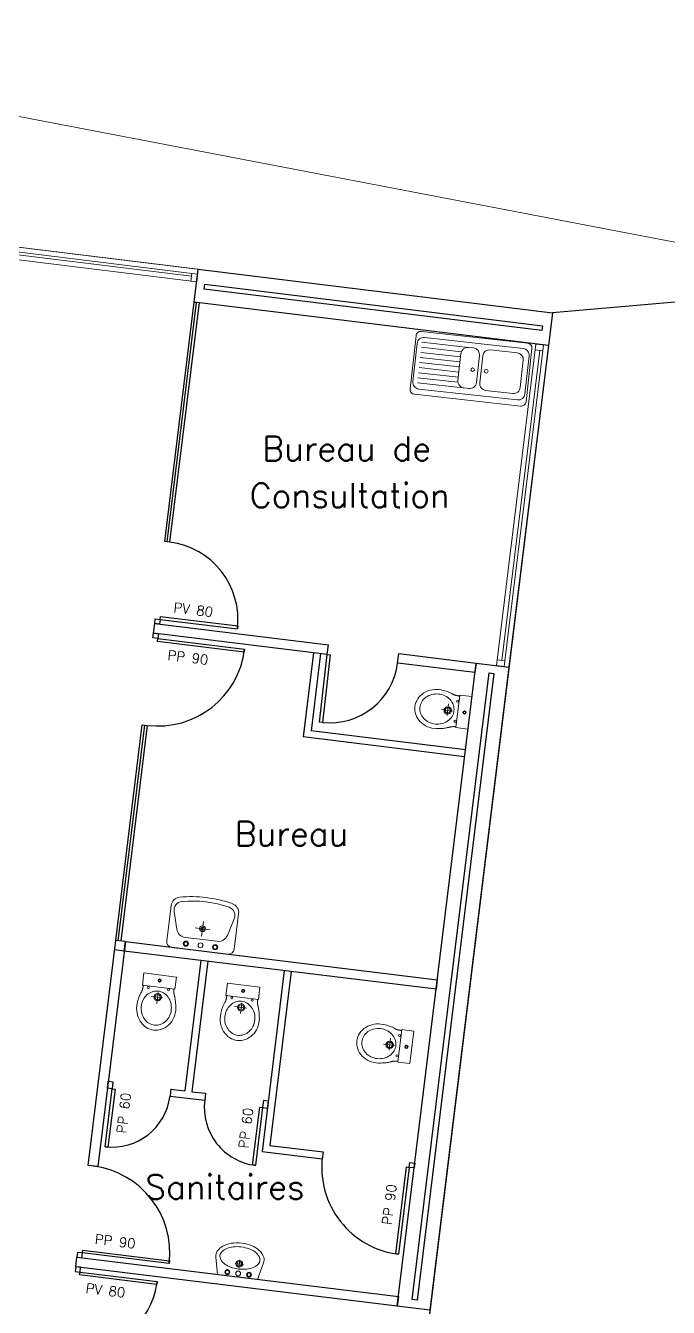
# Model space of a CAD drawing. Header units: metres. Extents: x -8 to 247, y -4 to 148.
# Drawn here: x 208.99 to 215.6, y 114.53 to 127.71 of the extents above; entities that cross this region are included whole.
import ezdxf

# ---------------------------------------------------------------- set-up
doc = ezdxf.new("R2010")
doc.units = ezdxf.units.M
doc.header["$LTSCALE"] = 5
doc.linetypes.add('CACHÉ', pattern=[0.25, 0.125, -0.125])
for name, color, linetype, lineweight in [('00_tx_rep_local', 7, 'Continuous', 5), ('800 Espace-vert', 8, 'Continuous', 5), ('A_chass', 4, 'Continuous', 20), ('A_SANI', 5, 'Continuous', 20)]:
    doc.layers.add(name, color=color, linetype=linetype, lineweight=lineweight)
for name, color, linetype in [('_contour jardin', 3, 'Continuous'), ('A_MUR_CLOI', 7, 'Continuous'), ('A_PORT', 7, 'Continuous')]:
    doc.layers.add(name, color=color, linetype=linetype)
doc.styles.add('ROMANS', font='ROMANS')

msp = doc.modelspace()

# ---------------------------------------------------------------- linework, layer by layer
at = {"layer": '800 Espace-vert', "color": 8}
msp.add_lwpolyline([(224.594, 99.297), (217.779, 125.074), (208.616, 126.829), (200.592, 128.155), (192.274, 130.647), (190.987, 135.166), (190.482, 134.977, -0.24865), (188.012, 133.133, -0.428494), (181.509, 126.008)], format="xyb", dxfattribs=at)
msp.add_lwpolyline([(180.691, 121.281), (185.891, 121.281), (186.192, 121.228), (186.602, 121.048), (186.948, 120.764), (187.227, 120.37), (187.356, 120.015), (187.356, 117.768), (192.681, 117.166), (193.922, 127.27), (214.408, 124.754), (212.702, 110.858), (203.228, 112.022), (202.659, 107.29), (215.873, 105.784), (215.866, 108.88), (220.74, 108.236), (220.664, 99.296)], dxfattribs=at)
at = {"layer": '_contour jardin', "color": 8}
msp.add_lwpolyline([(188.327, 114.194), (183.166, 71.949), (209.191, 71.949), (209.191, 69.149), (214.507, 69.149), (214.507, 64.743), (213.344, 64.743), (213.344, 56.443), (213.544, 56.443), (213.544, 55.643), (208.341, 55.643), (208.359, 38.378), (244.275, 38.415), (246.5, 41.324), (225.834, 125.748), (214.408, 124.754), (212.702, 110.858)], close=True, dxfattribs=at)
at = {"layer": 'A_chass', "color": 8}
msp.add_line((212.702, 110.858), (214.408, 124.754), dxfattribs=at)
at = {"layer": 'A_chass', "color": 8, "linetype": 'Continuous'}
for points in [[(210.765, 125.201), (210.75, 125.072), (207.444, 125.478), (207.46, 125.607)], [(207.51, 125.52), (210.696, 125.129), (210.7, 125.159), (207.514, 125.55)], [(214.238, 124.432), (213.832, 121.127), (213.961, 121.111), (214.367, 124.417)], [(213.889, 121.181), (214.28, 124.367), (214.31, 124.363), (213.919, 121.177)]]:
    msp.add_lwpolyline(points, close=True, dxfattribs=at)
at = {"layer": 'A_chass', "color": 8, "linetype": 'CACHÉ'}
for points in [[(210.759, 125.152), (210.75, 125.072), (210.69, 125.079), (210.7, 125.159)], [(214.317, 124.423), (214.238, 124.432), (214.23, 124.373), (214.31, 124.363)], [(213.919, 121.177), (213.839, 121.187), (213.832, 121.127), (213.911, 121.117)]]:
    msp.add_lwpolyline(points, close=True, dxfattribs=at)
at = {"layer": 'A_MUR_CLOI', "color": 8, "linetype": 'Continuous'}
for p, q in [((210.447, 122.399), (210.749, 124.861)), ((211.952, 121.259), (211.846, 120.394)), ((212.023, 121.251), (211.926, 120.456)), ((212.092, 121.242), (212.104, 121.339)), ((212.816, 121.153), (212.828, 121.25)), ((212.828, 121.25), (213.623, 121.153)), ((213.611, 121.056), (212.817, 121.153)), ((213.623, 121.153), (213.611, 121.056)), ((209.943, 118.299), (210.215, 120.515)), ((213.514, 120.261), (211.926, 120.456)), ((213.505, 120.19), (211.846, 120.394)), ((210.004, 118.193), (209.906, 118.205)), ((210.016, 118.29), (209.918, 118.302)), ((210.792, 118.096), (210.627, 116.756)), ((210.863, 118.087), (210.699, 116.747)), ((211.651, 117.991), (211.423, 116.133)), ((211.723, 117.982), (211.503, 116.195)), ((210.484, 116.775), (210.476, 116.704)), ((210.484, 116.774), (210.627, 116.756)), ((210.699, 116.747), (210.842, 116.73)), ((210.476, 116.702), (210.833, 116.658)), ((210.842, 116.73), (210.833, 116.658)), ((211.423, 116.133), (212.041, 116.057)), ((211.503, 116.195), (212.049, 116.128)), ((212.049, 116.128), (212.041, 116.057))]:
    msp.add_line(p, q, dxfattribs=at)
for points in [[(210.724, 124.864), (210.765, 125.201), (214.408, 124.754), (214.367, 124.417)], [(214.306, 124.621), (214.3, 124.571), (210.826, 124.997), (210.832, 125.047)], [(210.422, 122.402), (210.724, 124.864), (210.774, 124.858), (210.471, 122.396)], [(212.812, 114.542), (213.623, 121.153), (213.961, 121.111), (213.149, 114.501)], [(212.966, 114.609), (213.757, 121.051), (213.807, 121.045), (213.016, 114.603)], [(210.004, 118.193), (210.016, 118.29), (213.224, 117.896), (213.212, 117.799)], [(209.507, 114.948), (209.518, 115.046), (212.824, 114.64), (212.812, 114.542)]]:
    msp.add_lwpolyline(points, close=True, dxfattribs=at)
for points in [[(212.092, 121.242), (210.306, 121.461), (210.318, 121.559), (212.104, 121.339)], [(209.918, 118.302), (210.19, 120.518), (210.24, 120.512), (209.968, 118.296)], [(210.016, 118.29), (209.732, 115.977), (209.634, 115.988), (209.918, 118.302)]]:
    msp.add_lwpolyline(points, dxfattribs=at)
at = {"layer": 'A_PORT', "color": 8, "linetype": 'Continuous'}
for p, q in [((210.374, 121.602), (210.378, 121.632)), ((210.378, 121.632), (211.172, 121.534)), ((210.318, 121.559), (210.324, 121.608)), ((210.368, 121.553), (210.318, 121.559)), ((210.324, 121.608), (210.374, 121.602)), ((210.374, 121.602), (210.368, 121.553)), ((210.374, 121.602), (211.168, 121.505)), ((211.172, 121.534), (211.168, 121.505)), ((210.3, 121.412), (210.306, 121.461)), ((210.35, 121.406), (210.3, 121.412)), ((210.306, 121.461), (210.356, 121.455)), ((210.346, 121.376), (210.35, 121.406)), ((211.239, 121.266), (210.346, 121.376)), ((210.356, 121.455), (210.35, 121.406)), ((210.35, 121.406), (211.243, 121.296)), ((211.243, 121.296), (211.239, 121.266)), ((212.013, 120.546), (212.092, 121.242)), ((212.122, 121.239), (212.043, 120.543)), ((212.092, 121.242), (212.122, 121.239)), ((212.043, 120.543), (212.013, 120.546)), ((209.807, 116.181), (209.88, 116.777)), ((209.831, 116.783), (209.839, 116.854)), ((209.88, 116.777), (209.831, 116.783)), ((209.91, 116.773), (209.837, 116.178)), ((209.839, 116.854), (209.889, 116.848)), ((209.889, 116.848), (209.88, 116.777)), ((209.88, 116.777), (209.91, 116.773)), ((211.437, 116.657), (211.428, 116.585)), ((211.487, 116.651), (211.437, 116.657)), ((211.478, 116.579), (211.487, 116.651)), ((211.325, 115.993), (211.399, 116.589)), ((211.428, 116.585), (211.355, 115.99)), ((211.399, 116.589), (211.428, 116.585)), ((211.428, 116.585), (211.478, 116.579)), ((209.837, 116.178), (209.807, 116.181)), ((211.355, 115.99), (211.325, 115.993)), ((212.797, 115.079), (212.907, 115.973)), ((212.936, 115.969), (212.827, 115.076)), ((212.907, 115.973), (212.936, 115.969)), ((212.936, 115.969), (212.943, 116.019)), ((212.986, 115.963), (212.936, 115.969)), ((212.943, 116.019), (212.992, 116.012)), ((212.992, 116.012), (212.986, 115.963)), ((209.525, 115.095), (209.518, 115.046)), ((209.518, 115.046), (209.568, 115.039)), ((209.574, 115.089), (209.525, 115.095)), ((209.568, 115.039), (209.574, 115.089)), ((209.574, 115.089), (209.578, 115.119)), ((210.468, 114.979), (209.574, 115.089)), ((209.578, 115.119), (210.471, 115.009)), ((212.827, 115.076), (212.797, 115.079)), ((209.507, 114.948), (209.5, 114.899)), ((209.5, 114.899), (209.55, 114.893)), ((209.556, 114.942), (209.507, 114.948)), ((209.55, 114.893), (209.556, 114.942)), ((210.471, 115.009), (210.468, 114.979)), ((209.546, 114.863), (209.55, 114.893)), ((210.34, 114.765), (209.546, 114.863)), ((209.55, 114.893), (210.344, 114.795)), ((210.344, 114.795), (210.34, 114.765))]:
    msp.add_line(p, q, dxfattribs=at)
for centre, radius, start, end in [((210.374, 121.602), 0.8, 353, 83), ((210.35, 121.406), 0.9, 263, 353), ((212.122, 121.239), 0.7, 263.5451, 352.961), ((209.88, 116.777), 0.6, 263, 353), ((211.428, 116.585), 0.6, 173, 263), ((209.574, 115.089), 0.9, 353, 83), ((212.936, 115.969), 0.9, 173, 263), ((209.55, 114.893), 0.8, 263, 353)]:
    msp.add_arc(centre, radius, start, end, dxfattribs=at)
at = {"layer": 'A_SANI', "color": 8, "linetype": 'Continuous'}
for p, q in [((213.061, 124.399), (213.471, 124.353)), ((213.544, 124.398), (213.067, 124.451)), ((213.049, 124.294), (213.458, 124.249)), ((213.055, 124.346), (213.464, 124.301)), ((213.032, 124.138), (213.441, 124.092)), ((213.038, 124.19), (213.446, 124.144)), ((213.452, 124.197), (213.043, 124.242)), ((213.525, 123.978), (213.02, 124.034)), ((213.026, 124.085), (213.437, 124.04)), ((213.341, 120.734), (213.326, 120.613)), ((213.381, 120.66), (213.269, 120.674)), ((210.518, 118.599), (210.545, 118.417)), ((210.81, 118.422), (210.819, 118.496)), ((211.136, 118.523), (211.066, 118.353)), ((210.632, 118.333), (210.961, 118.293)), ((210.81, 118.422), (210.735, 118.431)), ((210.81, 118.422), (210.801, 118.347)), ((210.81, 118.422), (210.884, 118.413)), ((210.28, 117.726), (210.401, 117.711)), ((210.354, 117.766), (210.34, 117.655)), ((211.213, 117.661), (211.2, 117.549)), ((211.139, 117.621), (211.261, 117.606)), ((212.743, 117.296), (212.729, 117.175)), ((212.784, 117.222), (212.672, 117.236)), ((210.947, 115.046), (210.965, 114.868)), ((211.144, 114.982), (211.231, 114.971)), ((211.182, 114.933), (211.193, 115.02)), ((211.438, 114.986), (211.377, 114.817)), ((210.965, 114.868), (211.377, 114.817))]:
    msp.add_line(p, q, dxfattribs=at)
for points in [[(212.989, 123.916, -0.414213), (212.945, 123.972), (213.006, 124.518, -0.414214), (213.061, 124.562), (214.154, 124.441, -0.414213), (214.198, 124.386), (214.138, 123.839, -0.414214), (214.082, 123.795), (212.989, 123.916)], [(213.267, 120.877, 0.092603), (213.171, 120.878, 0.097518), (213.086, 120.846, 0.107322), (213.023, 120.784, 0.116228), (212.994, 120.707, 0.11669), (213.003, 120.625, 0.108258), (213.05, 120.55, 0.098236), (213.124, 120.499, 0.092772), (213.218, 120.478, 0.094013)], [(213.053, 120.638, 0.102556), (213.086, 120.583, 0.093461), (213.139, 120.544, 0.177282), (213.274, 120.531, 0.093461), (213.334, 120.558, 0.102556), (213.377, 120.605, 0.222776), (213.389, 120.722, 0.102556), (213.356, 120.777, 0.093461), (213.303, 120.816, 0.177177), (213.168, 120.829, 0.093461), (213.108, 120.802, 0.102556), (213.065, 120.755, 0.222931), (213.053, 120.638)], [(211.181, 118.575), (211.137, 118.213, -0.414213), (211.07, 118.161), (210.494, 118.231, -0.414214), (210.442, 118.298), (210.487, 118.66)], [(210.376, 117.439, 0.102556), (210.431, 117.472, 0.093461), (210.47, 117.524, 0.177073), (210.483, 117.66, 0.093461), (210.456, 117.719, 0.102556), (210.409, 117.762, 0.222877), (210.292, 117.774, 0.102556), (210.237, 117.741, 0.093461), (210.199, 117.689, 0.177229), (210.185, 117.553, 0.093461), (210.212, 117.494, 0.102556), (210.259, 117.45, 0.222726), (210.376, 117.439)], [(211.235, 117.333, 0.102556), (211.29, 117.366, 0.093461), (211.329, 117.418, 0.177073), (211.343, 117.554, 0.093461), (211.315, 117.613, 0.102556), (211.268, 117.657, 0.222877), (211.152, 117.669, 0.102556), (211.097, 117.636, 0.093461), (211.058, 117.583, 0.177226), (211.044, 117.448, 0.093461), (211.072, 117.388, 0.102556), (211.119, 117.345, 0.222722), (211.235, 117.333)], [(210.137, 117.652, 0.092603), (210.136, 117.557, 0.097518), (210.168, 117.472, 0.107322), (210.23, 117.408, 0.116228), (210.307, 117.379, 0.11669), (210.389, 117.389, 0.108258), (210.464, 117.435, 0.098236), (210.515, 117.51, 0.092772), (210.536, 117.603, 0.094013)], [(210.997, 117.547, 0.092603), (210.995, 117.451, 0.097518), (211.027, 117.366, 0.107322), (211.09, 117.302, 0.116228), (211.167, 117.274, 0.11669), (211.249, 117.283, 0.108258), (211.324, 117.33, 0.098236), (211.375, 117.404, 0.092772), (211.396, 117.498, 0.094013)], [(212.669, 117.439, 0.092603), (212.574, 117.44, 0.097518), (212.489, 117.408, 0.107322), (212.425, 117.346, 0.116228), (212.397, 117.269, 0.11669), (212.406, 117.187, 0.108258), (212.453, 117.112, 0.098236), (212.527, 117.061, 0.092772), (212.62, 117.04, 0.094013)], [(212.456, 117.2, 0.102556), (212.489, 117.145, 0.093461), (212.541, 117.106, 0.177278), (212.677, 117.092, 0.093461), (212.736, 117.12, 0.102556), (212.78, 117.167, 0.222779), (212.792, 117.283, 0.102556), (212.758, 117.338, 0.093461), (212.706, 117.377, 0.177173), (212.57, 117.391, 0.093461), (212.511, 117.364, 0.102556), (212.468, 117.316, 0.222931), (212.456, 117.2)], [(211.438, 114.986, 0.170311), (211.439, 115.047, 0.127106), (211.394, 115.114, 0.085568), (211.32, 115.161, 0.137005), (211.104, 115.188, 0.085568), (211.02, 115.16, 0.127106), (210.961, 115.106, 0.17031), (210.947, 115.046, 0.14589)], [(211.392, 115.053, 0.106098), (211.35, 115.1, 0.070142), (211.29, 115.131, 0.113155), (211.125, 115.152, 0.070142), (211.06, 115.135, 0.106098), (211.007, 115.1, 0.332818), (210.998, 115.021, 0.106098), (211.04, 114.975, 0.070142), (211.099, 114.943, 0.113257), (211.265, 114.923, 0.070142), (211.33, 114.939, 0.106098), (211.383, 114.974, 0.332925), (211.392, 115.053)]]:
    msp.add_lwpolyline(points, format="xyb", dxfattribs=at)
for points in [[(214.126, 123.92), (214.169, 124.31, 0.414214), (214.107, 124.387), (213.094, 124.5, 0.414214), (213.017, 124.438), (212.974, 124.048, 0.414214), (213.036, 123.97), (214.048, 123.858, 0.414213)], [(213.437, 124.058), (213.468, 124.336, -0.414207), (213.545, 124.398), (213.597, 124.393, -0.414212), (213.658, 124.315), (213.628, 124.037, -0.414219), (213.55, 123.975), (213.499, 123.981, -0.41422)], [(214.078, 123.986), (214.109, 124.265, 0.414207), (214.048, 124.342), (213.769, 124.373, 0.414212), (213.692, 124.312), (213.661, 124.033, 0.414219), (213.722, 123.956), (214, 123.925, 0.41422)]]:
    msp.add_lwpolyline(points, format="xyb", close=True, dxfattribs=at)
for points in [[(213.267, 120.876), (213.286, 120.872), (213.303, 120.868), (213.318, 120.864), (213.331, 120.859), (213.342, 120.855), (213.352, 120.851), (213.36, 120.847), (213.367, 120.843), (213.373, 120.84), (213.379, 120.837), (213.379, 120.837), (213.381, 120.835), (213.384, 120.834), (213.386, 120.833), (213.388, 120.832), (213.39, 120.83), (213.392, 120.829), (213.394, 120.828), (213.396, 120.828), (213.398, 120.827), (213.4, 120.826), (213.4, 120.826), (213.402, 120.825), (213.404, 120.824), (213.406, 120.824), (213.408, 120.823), (213.41, 120.822), (213.413, 120.822), (213.415, 120.821), (213.417, 120.82), (213.419, 120.82), (213.421, 120.819), (213.421, 120.819), (213.426, 120.818), (213.43, 120.818), (213.434, 120.817), (213.438, 120.816), (213.442, 120.815), (213.446, 120.815), (213.449, 120.814), (213.452, 120.814), (213.456, 120.814), (213.459, 120.813)], [(213.218, 120.479), (213.238, 120.479), (213.255, 120.48), (213.271, 120.481), (213.284, 120.482), (213.296, 120.483), (213.307, 120.485), (213.316, 120.486), (213.323, 120.488), (213.33, 120.489), (213.336, 120.49), (213.336, 120.49), (213.339, 120.491), (213.341, 120.492), (213.344, 120.492), (213.346, 120.493), (213.348, 120.493), (213.351, 120.494), (213.353, 120.494), (213.355, 120.495), (213.357, 120.495), (213.359, 120.496), (213.359, 120.496), (213.361, 120.496), (213.364, 120.497), (213.366, 120.497), (213.368, 120.498), (213.371, 120.498), (213.373, 120.498), (213.375, 120.499), (213.378, 120.499), (213.38, 120.499), (213.382, 120.499), (213.382, 120.499), (213.387, 120.5), (213.391, 120.5), (213.395, 120.5), (213.399, 120.5), (213.403, 120.5), (213.406, 120.5), (213.41, 120.499), (213.413, 120.499), (213.415, 120.499), (213.418, 120.498)], [(210.138, 117.653), (210.142, 117.672), (210.146, 117.688), (210.151, 117.703), (210.155, 117.716), (210.159, 117.727), (210.163, 117.737), (210.167, 117.745), (210.171, 117.753), (210.174, 117.759), (210.177, 117.764), (210.177, 117.764), (210.179, 117.767), (210.18, 117.769), (210.181, 117.771), (210.183, 117.773), (210.184, 117.775), (210.185, 117.777), (210.186, 117.779), (210.186, 117.781), (210.187, 117.783), (210.188, 117.785), (210.188, 117.785), (210.189, 117.787), (210.19, 117.789), (210.19, 117.791), (210.191, 117.794), (210.192, 117.796), (210.192, 117.798), (210.193, 117.8), (210.194, 117.803), (210.194, 117.805), (210.195, 117.807), (210.195, 117.807), (210.196, 117.811), (210.197, 117.815), (210.197, 117.82), (210.198, 117.824), (210.199, 117.827), (210.199, 117.831), (210.2, 117.835), (210.2, 117.838), (210.201, 117.841), (210.201, 117.844)], [(210.535, 117.604), (210.535, 117.623), (210.534, 117.641), (210.533, 117.656), (210.532, 117.67), (210.531, 117.682), (210.529, 117.692), (210.528, 117.701), (210.526, 117.709), (210.525, 117.716), (210.524, 117.722), (210.524, 117.722), (210.523, 117.724), (210.522, 117.727), (210.522, 117.729), (210.521, 117.732), (210.521, 117.734), (210.52, 117.736), (210.52, 117.738), (210.519, 117.74), (210.519, 117.742), (210.518, 117.745), (210.518, 117.745), (210.518, 117.747), (210.517, 117.749), (210.517, 117.751), (210.517, 117.754), (210.516, 117.756), (210.516, 117.758), (210.515, 117.761), (210.515, 117.763), (210.515, 117.765), (210.515, 117.768), (210.515, 117.768), (210.514, 117.772), (210.514, 117.776), (210.514, 117.781), (210.514, 117.785), (210.514, 117.788), (210.514, 117.792), (210.515, 117.795), (210.515, 117.798), (210.515, 117.801), (210.516, 117.803)], [(210.998, 117.547), (211.002, 117.566), (211.006, 117.583), (211.01, 117.598), (211.014, 117.611), (211.019, 117.622), (211.023, 117.632), (211.027, 117.64), (211.03, 117.647), (211.034, 117.653), (211.037, 117.659), (211.037, 117.659), (211.038, 117.661), (211.04, 117.663), (211.041, 117.666), (211.042, 117.668), (211.043, 117.67), (211.044, 117.672), (211.045, 117.674), (211.046, 117.676), (211.047, 117.678), (211.048, 117.68), (211.048, 117.68), (211.049, 117.682), (211.049, 117.684), (211.05, 117.686), (211.051, 117.688), (211.051, 117.69), (211.052, 117.693), (211.053, 117.695), (211.053, 117.697), (211.054, 117.699), (211.054, 117.701), (211.054, 117.701), (211.055, 117.706), (211.056, 117.71), (211.057, 117.714), (211.058, 117.718), (211.058, 117.722), (211.059, 117.726), (211.059, 117.729), (211.06, 117.732), (211.06, 117.736), (211.061, 117.739)], [(211.395, 117.498), (211.394, 117.518), (211.394, 117.535), (211.393, 117.551), (211.392, 117.564), (211.39, 117.576), (211.389, 117.587), (211.387, 117.596), (211.386, 117.603), (211.385, 117.61), (211.383, 117.616), (211.383, 117.616), (211.383, 117.619), (211.382, 117.621), (211.381, 117.624), (211.381, 117.626), (211.38, 117.628), (211.38, 117.631), (211.379, 117.633), (211.379, 117.635), (211.378, 117.637), (211.378, 117.639), (211.378, 117.639), (211.377, 117.641), (211.377, 117.644), (211.377, 117.646), (211.376, 117.648), (211.376, 117.65), (211.375, 117.653), (211.375, 117.655), (211.375, 117.658), (211.374, 117.66), (211.374, 117.662), (211.374, 117.662), (211.374, 117.667), (211.374, 117.671), (211.374, 117.675), (211.374, 117.679), (211.374, 117.683), (211.374, 117.686), (211.374, 117.69), (211.375, 117.693), (211.375, 117.695), (211.375, 117.698)], [(212.67, 117.438), (212.689, 117.434), (212.706, 117.43), (212.72, 117.425), (212.733, 117.421), (212.745, 117.417), (212.754, 117.413), (212.763, 117.409), (212.77, 117.405), (212.776, 117.402), (212.781, 117.398), (212.781, 117.398), (212.784, 117.397), (212.786, 117.396), (212.788, 117.395), (212.79, 117.393), (212.793, 117.392), (212.795, 117.391), (212.796, 117.39), (212.798, 117.389), (212.8, 117.389), (212.802, 117.388), (212.802, 117.388), (212.804, 117.387), (212.807, 117.386), (212.809, 117.385), (212.811, 117.385), (212.813, 117.384), (212.815, 117.383), (212.817, 117.383), (212.82, 117.382), (212.822, 117.382), (212.824, 117.381), (212.824, 117.381), (212.828, 117.38), (212.833, 117.379), (212.837, 117.379), (212.841, 117.378), (212.845, 117.377), (212.848, 117.377), (212.852, 117.376), (212.855, 117.376), (212.858, 117.375), (212.861, 117.375)], [(212.621, 117.04), (212.641, 117.041), (212.658, 117.042), (212.673, 117.043), (212.687, 117.044), (212.699, 117.045), (212.709, 117.047), (212.718, 117.048), (212.726, 117.049), (212.733, 117.051), (212.739, 117.052), (212.739, 117.052), (212.742, 117.053), (212.744, 117.053), (212.747, 117.054), (212.749, 117.055), (212.751, 117.055), (212.753, 117.056), (212.755, 117.056), (212.758, 117.057), (212.76, 117.057), (212.762, 117.058), (212.762, 117.058), (212.764, 117.058), (212.766, 117.059), (212.769, 117.059), (212.771, 117.059), (212.773, 117.06), (212.776, 117.06), (212.778, 117.061), (212.78, 117.061), (212.783, 117.061), (212.785, 117.061), (212.785, 117.061), (212.789, 117.062), (212.794, 117.062), (212.798, 117.062), (212.802, 117.062), (212.806, 117.062), (212.809, 117.061), (212.812, 117.061), (212.815, 117.061), (212.818, 117.061), (212.82, 117.06)]]:
    msp.add_lwpolyline(points, dxfattribs=at)
for points in [[(213.457, 120.823), (213.581, 120.808), (213.54, 120.474), (213.416, 120.489)], [(210.191, 117.843), (210.206, 117.967), (210.541, 117.925), (210.525, 117.802)], [(211.051, 117.737), (211.066, 117.861), (211.4, 117.82), (211.385, 117.696)], [(212.86, 117.385), (212.984, 117.37), (212.943, 117.035), (212.819, 117.051)]]:
    msp.add_lwpolyline(points, close=True, dxfattribs=at)
for centre, radius in [((213.588, 124.169), 0.0185), ((213.728, 124.153), 0.0185), ((213.332, 120.666), 0.0383), ((213.332, 120.666), 0.0276), ((213.433, 120.762), 0.0105), ((213.407, 120.554), 0.0105), ((213.504, 120.645), 0.0166), ((213.504, 120.645), 0.00963), ((213.504, 120.645), 0.000007), ((210.81, 118.422), 0.03), ((210.81, 118.422), 0.0175), ((210.639, 118.269), 0.0267), ((210.639, 118.269), 0.0185), ((210.789, 118.251), 0.0252), ((210.939, 118.232), 0.0267), ((210.939, 118.232), 0.0185), ((210.252, 117.818), 0.0105), ((210.369, 117.89), 0.0166), ((210.369, 117.89), 0.00963), ((210.369, 117.89), 0.000007), ((210.46, 117.793), 0.0105), ((211.228, 117.784), 0.0166), ((211.228, 117.784), 0.00963), ((210.348, 117.718), 0.0383), ((210.348, 117.718), 0.0276), ((211.111, 117.713), 0.0105), ((211.228, 117.784), 0.000007), ((211.32, 117.687), 0.0105), ((211.207, 117.612), 0.0383), ((211.207, 117.612), 0.0276), ((212.735, 117.228), 0.0383), ((212.835, 117.324), 0.0105), ((212.735, 117.228), 0.0276), ((212.907, 117.207), 0.0166), ((212.907, 117.207), 0.00963), ((212.907, 117.207), 0.000007), ((212.81, 117.116), 0.0105), ((211.065, 114.892), 0.0256), ((211.065, 114.892), 0.0181), ((211.176, 114.878), 0.025), ((211.188, 114.977), 0.0346), ((211.188, 114.977), 0.0237), ((211.288, 114.865), 0.0256), ((211.288, 114.865), 0.0181)]:
    msp.add_circle(centre, radius, dxfattribs=at)
for centre, radius, start, end in [((210.586, 118.647), 0.1, 96.7999, 172.6833), ((210.685, 117.408), 1.344, 71.234, 94.7672), ((210.607, 118.613), 0.09, 96.7999, 189.0761), ((210.696, 117.498), 1.209, 71.2328, 94.766), ((211.053, 118.558), 0.09, 336.9153, 69.2027), ((211.082, 118.586), 0.1, 353.3167, 69.2001), ((210.644, 118.432), 0.1, 188.6476, 263), ((210.973, 118.392), 0.1, 263, 337.3524)]:
    msp.add_arc(centre, radius, start, end, dxfattribs=at)

# ---------------------------------------------------------------- texts
at = {"layer": '00_tx_rep_local', "color": 8, "linetype": 'Continuous', "style": 'ROMANS'}
for s, height, rotation, p in [('Bureau de', 0.25, 360, (211.424, 123.232)), ('Consultation', 0.25, 360, (211.296, 122.751)), ('PV 80', 0.1, 353, (210.507, 121.676)), ('PP 90', 0.1, 353, (210.446, 121.186)), ('Bureau', 0.25, 360, (211.142, 119.274)), ('PP 60', 0.1, 83, (210.024, 116.312)), ('PP 60', 0.1, 83, (211.28, 116.158)), ('Sanitaires', 0.25, 360, (210.221, 115.643)), ('PP 90', 0.1, 83, (212.755, 115.372)), ('PP 90', 0.1, 353, (209.698, 115.184)), ('PV 80', 0.1, 353, (209.604, 114.679))]:
    msp.add_text(s, height=height, rotation=rotation, dxfattribs=at).set_placement(p)

doc.saveas('drawing.dxf')
